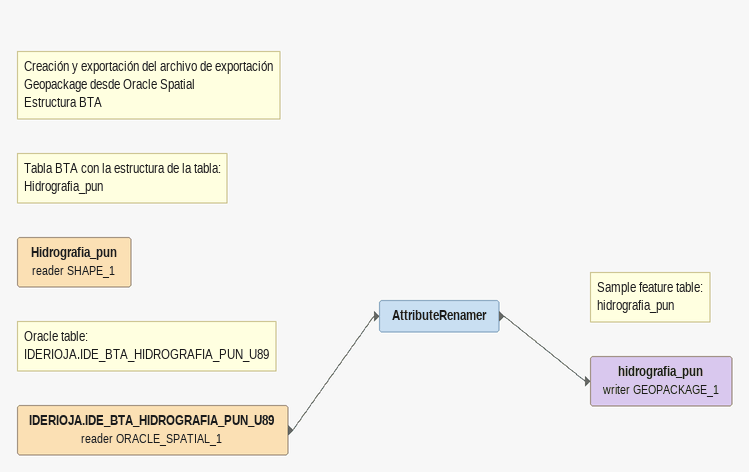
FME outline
Note: Creación y exportación del archivo de exportación Geopackage desde Oracle Spatial / Estructura BTA
Note: Tabla BTA con la estructura de la tabla: / Hidrografia_pun
Hidrografia_pun (reader SHAPE_1)
Note: Oracle table: / IDERIOJA.IDE_BTA_HIDROGRAFIA_PUN_U89
IDERIOJA.IDE_BTA_HIDROGRAFIA_PUN_U89 (reader ORACLE_SPATIAL_1)
    -> AttributeRenamer
AttributeRenamer
    -> hidrografia_pun (writer GEOPACKAGE_1)
Note: Sample feature table: / hidrografia_pun
hidrografia_pun (writer GEOPACKAGE_1)
